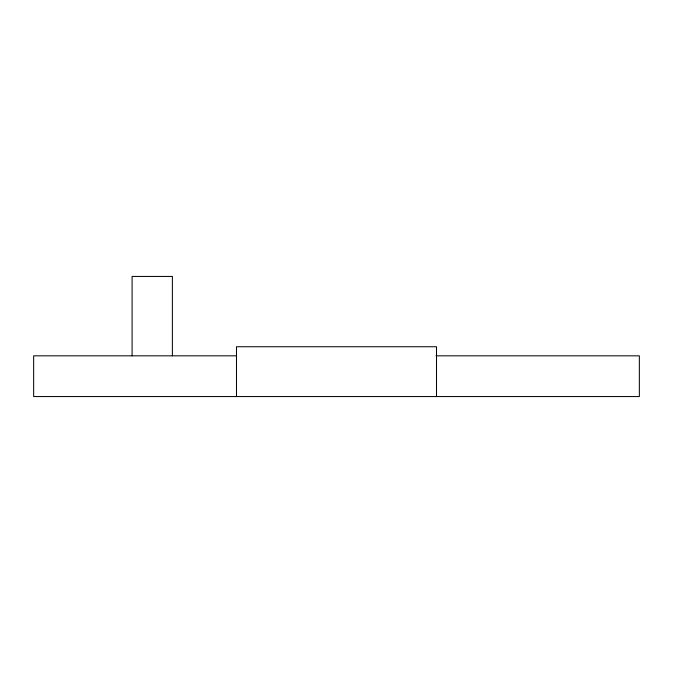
<?xml version="1.0" encoding="UTF-8"?>
<svg xmlns="http://www.w3.org/2000/svg" width="673" height="673" viewBox="0 0 673 673"><rect width="100%" height="100%" fill="white"/><g stroke="black" fill="none" stroke-linecap="round" stroke-linejoin="round"><path stroke-width="1.01" d="M236.627 355.832L33.65 355.832L33.65 396.557L639.35 396.557L639.35 355.832L436.02 355.832M436.516 396.557L436.516 346.738L236.484 346.738L236.484 396.557M172.381 355.832L172.381 276.443L132.093 276.443L132.093 355.832"/></g></svg>
